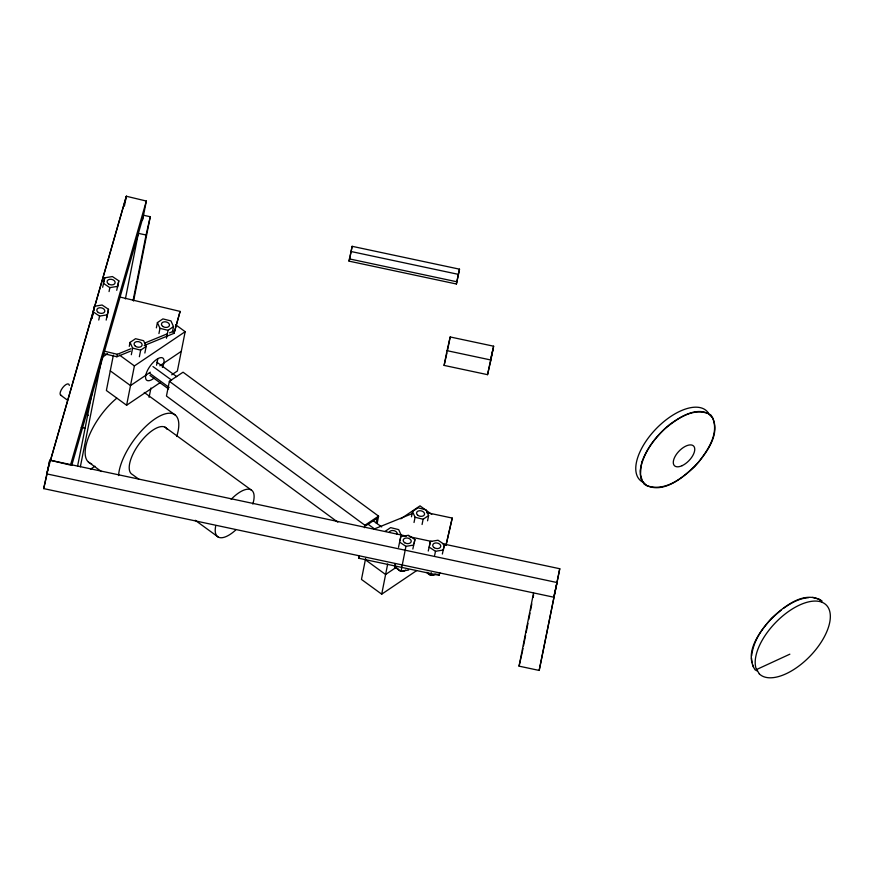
<?xml version="1.0" encoding="UTF-8"?>
<svg xmlns="http://www.w3.org/2000/svg" width="874" height="874" viewBox="0 0 874 874"><rect width="100%" height="100%" fill="white"/><g stroke="black" fill="none" stroke-linecap="round" stroke-linejoin="round"><path stroke-width="1.31" d="M751.498 658.089L752.033 662.623M751.64 655.729C753.847 637.113 767.044 621.37 781.312 610.063M349.043 261.14L352.146 246.315L459.506 269.17L456.403 283.995L349.043 261.14L349.939 257.251M352.146 246.315L350.234 255.962M456.403 283.995L459.506 269.17M556.847 583.482L553.69 597.193L43.7 488.61L49.774 460.15L406.454 536.101M47.098 473.664L49.774 460.15M91.846 318.409L94.414 306.293L102.094 305.015L108.496 309.287L106.934 317.186M92.076 318.136L94.414 306.293M102.662 287.306L104.716 277.823L112.396 276.555L118.798 280.816L117.487 287.404M103.93 281.767L104.716 277.823M98.762 320.037L99.549 316.093L93.147 311.821M124.403 206.089L126.348 196.257L146.34 201.042L142.637 219.8M109.064 291.577L109.84 287.622L103.438 283.351M106.18 320.092L108.496 309.287M77.546 466.312L91.814 394.294M80.342 466.825L101.996 357.466L107.568 353.708M116.734 290.299L118.798 280.816M113.38 355.117L106.377 390.503L126.61 405.241L160.455 382.419M125.397 298.908L138.376 233.369L146.056 234.997L150.262 216.719L142.593 215.091M103.733 353.62L116.854 356.756L117.335 354.298L131.013 348.693M133.088 300.536L146.056 234.997M133.58 300.984L150.262 216.719M129.276 346.355L130.062 342.4L135.557 338.697L143.609 340.707L146.166 346.432L144.855 353.03M131.319 354.713L132.619 348.114L130.062 342.4M126.61 405.241L134.399 365.922L185.168 331.683L175.576 324.702M139.37 356.734L140.67 350.135L146.166 346.432M156.37 327.859L157.407 322.604L162.903 318.901L170.954 320.911L173.511 326.625L172.473 331.891M158.937 333.573L159.975 328.318L157.407 322.604M149.083 397.342L150.929 388.012M156.533 365.212L157.812 358.722M166.464 338.227L168.027 330.328L173.511 326.625M144.199 345.547L174.035 333.311L180.099 311.406L119.76 296.985M180.099 311.406L174.035 333.311M377.142 523.515L378.595 516.141L183.059 372.204L169.37 381.304L166.453 396.053L337.823 522.193M185.168 331.683L177.378 371.002L171.741 374.804M364.425 527.699L364.906 525.241L378.595 516.141M439.731 572.754L439.13 575.365L358.602 558.213L359.083 555.755M365.627 558.453L361.465 579.429L381.709 594.167L416.679 570.58M376.191 523.078L377.153 518.206L365.845 525.733M381.709 594.167L387.674 564.025M408.682 570.012L401.013 571.29L394.6 567.018L395.114 564.429M398.5 547.342L400.816 536.538L408.497 535.27L414.899 539.542L414.112 543.486M400.041 540.493L400.816 536.538M411.468 516.785L412.506 511.519L417.991 507.816L426.042 509.837L428.61 515.551L427.572 520.806M401.013 571.29L405.951 546.337L399.549 542.077M490.685 360.864L487.55 374.662L444.112 365.408L447.029 350.671L490.467 359.913L493.1 348.671M447.51 350.474L450.186 336.96L493.624 346.202L490.707 360.951M414.025 522.499L415.063 517.244L412.506 511.519M412.845 549.025L414.899 539.542M422.076 524.509L423.114 519.254L428.61 515.551M428.271 551.035L430.347 541.498L438.016 540.23L444.418 544.491L443.358 549.833M429.549 545.507L430.347 541.498M437.131 574.163L430.74 575.212L431.243 572.634M434.673 555.307L435.471 551.297L429.068 547.037M442.353 554.04L444.418 544.491M439.13 575.365L439.611 572.907M426.523 512.59L452.229 518.063L446.035 545.332M487.55 374.662L493.624 346.202M442.452 543.759L559.764 568.734L539.182 670.434L519.058 666.152L533.555 592.911M522.466 651.119L522.991 648.486M523.515 645.842L525.602 635.3M526.126 632.656L527.951 623.424M528.726 619.524L530.015 613.024M530.529 610.423L531.818 603.912M533.107 597.412L533.621 594.812M539.182 670.434L559.764 568.734M43.7 488.61L46.857 474.899M358.602 558.213L359.181 555.689M394.6 567.018L395.114 564.801M447.051 350.758L450.186 336.96M444.112 365.408L446.953 352.867M445.915 545.485L452.229 518.063M519.058 666.152L522.204 652.441M126.348 196.257L50.506 460.314L70.51 465.099L146.34 201.042M71.734 465.427L143.423 215.791M783.421 608.402C790.817 603.115 799.328 598.22 808.581 597.663M150.328 372.204L130.499 385.587L110.266 370.849M159.833 365.802L181.268 351.348M90.481 469.229L94.927 466.224M400.849 518.806L420.023 505.86L431.734 514.404M385.15 531.326L390.645 527.623L398.697 529.633L401.253 535.347M396.872 566.898L385.598 574.502L365.365 559.764M126.326 196.311L46.617 473.861L556.607 582.445M756.698 669.473L789.856 654.178M144.691 343.089L167.065 333.912M169.545 332.885L174.527 330.853M116.854 356.756L130.521 351.151M374.225 528.989L412.615 513.453M109.84 287.622L117.52 286.355M99.549 316.093L107.218 314.826M405.951 546.337L413.621 545.07M435.471 551.297L443.151 550.03M350.955 251.493L458.315 274.349M349.403 258.901L456.763 281.767M81.304 427.506L85.128 428.326M409.119 536.669L431.789 541.487M104.225 351.162L117.335 354.298M159.975 328.318L168.027 330.328M132.619 348.114L140.67 350.135M415.063 517.244L423.114 519.254M812.667 597.335L819.178 599.258L821.833 601.891M821.964 600.864C804.299 589.874 784.065 606.6 771.403 618.388C759.899 631.509 743.818 652.179 755.027 669.768L756.884 670.839M426.468 572.372L430.74 575.212M156.992 362.284L176.712 376.639M372.936 520.565L381.687 526.935M152.95 366.545L171.577 380.103M367.801 524.029L374.367 528.814M149.432 373.1L169.141 387.455M149.946 375.394L168.562 388.952M119.487 355.062L134.399 365.922M144.265 392.47L175.488 415.226M165.011 427.178L251.002 489.822M60.809 395.288L67.407 400.095M86.1 413.719L88.296 415.314M138.955 479.291L132.335 474.473A28.787 11.799 -53.9 0 1 140.332 442.277A28.787 11.799 -53.9 0 1 167.185 429.407M195.175 520.259L218.336 537.128M88.471 462.106L101.395 471.523M169.37 381.304L364.906 525.241M752.711 664.808L753.388 666.993M91.672 463.799A44.596 18.288 -53.9 0 1 88.493 437.361A44.596 18.288 -53.9 0 1 116.799 398.173M231.162 499.338A28.787 11.799 -53.9 0 1 249.647 489.342A28.787 11.799 -53.9 0 1 252.805 504.036M235.641 530.07A28.787 11.799 -53.9 0 1 215.649 526.301M61.595 395.441A6.861 2.808 -53.9 0 1 62.72 387.619A6.861 2.808 -53.9 0 1 69.33 385.423M118.58 475.576A44.596 18.288 -53.9 0 1 155.059 418.843A44.596 18.288 -53.9 0 1 176.69 436.487M162.378 367.43A13.722 5.626 -53.9 0 0 163.514 364.524L164.05 361.934A13.722 5.626 -53.9 0 0 156.872 359.269A13.722 5.626 -53.9 0 0 146.122 373.821L145.587 376.41A13.722 5.626 -53.9 0 0 153.955 378.213M389.269 532.353A4.064 2.775 11.2 0 1 394.032 530.671A4.064 2.775 11.2 0 1 397.146 534.32M405.405 570.067A4.064 2.775 11.2 0 1 401.1 571.246A4.064 2.775 11.2 0 1 397.725 568.428M435.132 573.989A4.064 2.775 11.2 0 1 430.838 575.179A4.064 2.775 11.2 0 1 427.452 572.361M642.969 482.229A48.026 24.057 -46 0 1 655.38 429.538A48.026 24.057 -46 0 1 708.41 413.052M640.981 466.563L640.478 474.811L642.51 481.356L646.935 485.736C667.059 492.477 685.915 475.456 698.752 461.854C708.06 449.848 719.04 433.723 712.725 418.001L708.301 413.621C692.569 407.546 676.793 419.017 665.147 428.577C654.145 438.977 644.586 451.618 640.981 466.563M641.866 462.073L640.085 471.053L640.871 478.57L644.149 484.13C661.815 495.121 682.048 478.384 694.71 466.607C706.225 453.475 722.295 432.816 711.086 415.226C697.747 405.776 681.043 416.319 669.768 424.414C657.576 434.433 647.197 447.062 641.866 462.073M759.309 673.887L756.021 668.337A48.026 24.057 -46 0 1 801.185 604.327A48.026 24.057 -46 0 1 822.401 640.216A48.026 24.057 -46 0 1 759.309 673.887M135.426 346.224A4.064 2.775 11.2 0 0 142.047 345.405A4.064 2.775 11.2 0 0 136.857 341.614A4.064 2.775 11.2 0 0 135.426 346.224M162.782 326.428A4.064 2.775 11.2 0 0 169.403 325.598A4.064 2.775 11.2 0 0 164.214 321.818A4.064 2.775 11.2 0 0 162.782 326.428M417.87 515.343A4.064 2.775 11.2 0 0 424.491 514.524A4.064 2.775 11.2 0 0 419.302 510.744A4.064 2.775 11.2 0 0 417.87 515.343M108.595 284.006A4.064 2.775 11.2 0 0 115.095 282.936A4.064 2.775 11.2 0 0 109.665 279.319A4.064 2.775 11.2 0 0 108.595 284.006M98.292 312.477A4.064 2.775 11.2 0 0 104.793 311.406A4.064 2.775 11.2 0 0 99.374 307.79A4.064 2.775 11.2 0 0 98.292 312.477M404.695 542.732A4.064 2.775 11.2 0 0 411.195 541.651A4.064 2.775 11.2 0 0 405.776 538.034A4.064 2.775 11.2 0 0 404.695 542.732M434.214 547.681A4.064 2.775 11.2 0 0 440.725 546.611A4.064 2.775 11.2 0 0 435.296 542.994A4.064 2.775 11.2 0 0 434.214 547.681M682.081 465.689A13.722 6.872 -46 0 0 694.142 446.734A13.722 6.872 -46 0 0 675.853 455.157A13.722 6.872 -46 0 0 682.081 465.689"/></g></svg>
